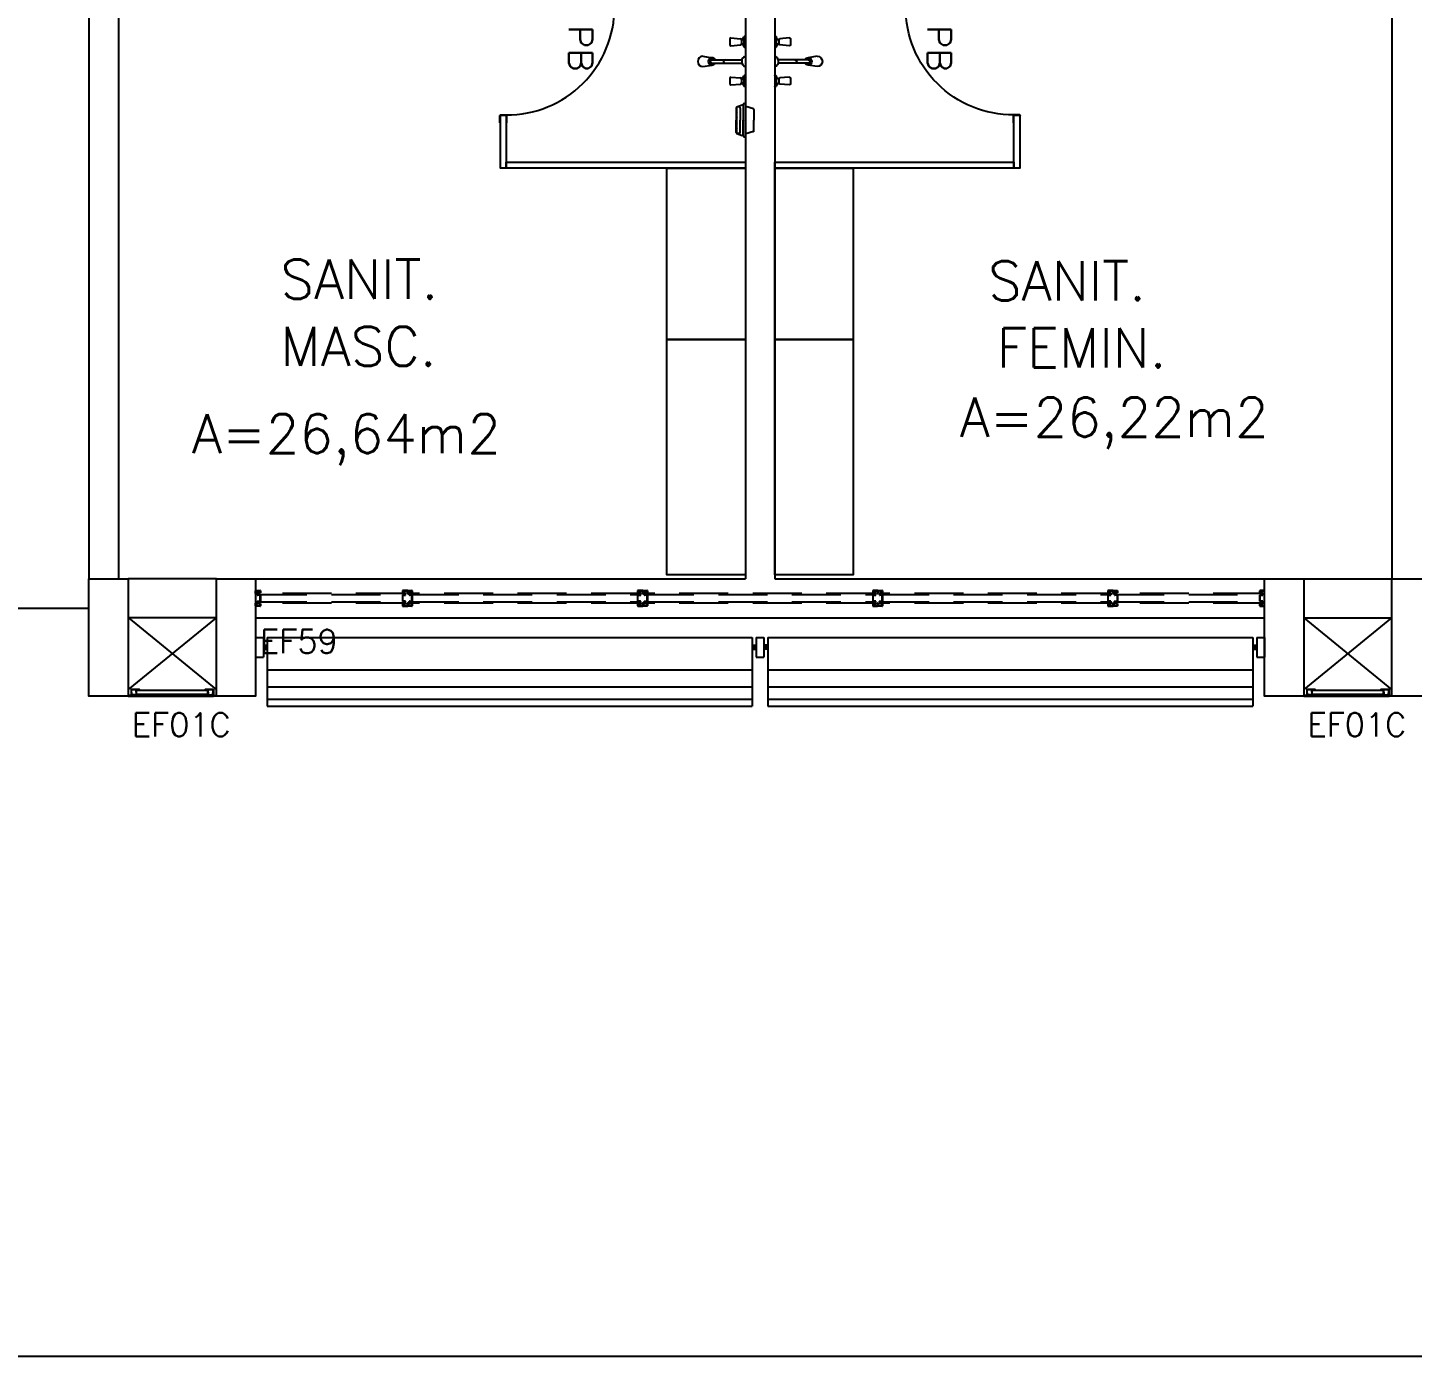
# Model space of a CAD drawing. Header units: millimetres. Extents: x 2046 to 2564, y 885 to 1120.
# Drawn here: x 2343.75 to 2350.81, y 945.88 to 952.66 of the extents above; entities that cross this region are included whole.
import ezdxf

# ---------------------------------------------------------------- set-up
doc = ezdxf.new("R2010")
doc.units = ezdxf.units.MM
doc.header["$LTSCALE"] = 10
doc.linetypes.add('HIDDEN', pattern=[0.375, 0.25, -0.125])
for name, color, linetype in [('AR-ALV', 2, 'Continuous'), ('AR-BRISES', 2, 'Continuous'), ('AR-CALÇADA', 1, 'Continuous'), ('AR-DIVISÓRIAS', 2, 'Continuous'), ('AR-ESQ', 1, 'Continuous'), ('AR-ESTC', 3, 'Continuous'), ('AR-LOUÇAS', 1, 'Continuous'), ('AR-PISO2', 1, 'Continuous'), ('AR-PORTA', 1, 'Continuous'), ('AR-SHAFT', 1, 'Continuous'), ('BGR- VISTA', 12, 'Continuous'), ('BR-LINHAS', 1, 'Continuous'), ('BR-MONTANTE', 242, 'Continuous'), ('BR-PAINEL', 1, 'Continuous'), ('BR-SUPORTE', 1, 'Continuous'), ('DT-ESQ-PERFIL CADEIRA-C', 2, 'Continuous'), ('DT-ESQ-PERFIL CADEIRA-V', 1, 'Continuous'), ('DT-ESQ-VENEZIANA-C', 1, 'Continuous'), ('DT-ESQ-VENEZIANA-V', 1, 'Continuous'), ('DT-ESQ-VIDRO-PROJ', 1, 'HIDDEN'), ('DT-TXTESQ', 2, 'Continuous'), ('DT-TXTMOD', 1, 'Continuous'), ('DV- VISTA', 2, 'Continuous'), ('DV-TEXTO', 2, 'Continuous'), ('mov', 1, 'Continuous'), ('PM-TXT', 2, 'Continuous'), ('pm1', 2, 'Continuous'), ('pm2', 1, 'Continuous'), ('TEXTO', 2, 'Continuous'), ('WC1', 1, 'Continuous'), ('WC2', 1, 'Continuous'), ('Área', 2, 'Continuous')]:
    doc.layers.add(name, color=color, linetype=linetype)
doc.styles.add('S10', font='simplex.shx', dxfattribs={"height": 0.1})
doc.styles.add('S12', font='simplex.shx', dxfattribs={"width": 1.1, "height": 0.12})
doc.styles.add('UNB-100', font='simplex.shx', dxfattribs={"height": 0.2})

# ---------------------------------------------------------------- blocks, each defined once
blk = doc.blocks.new('DV4')
at = {"layer": 'DV- VISTA'}
blk.add_lwpolyline([(0.03, 0), (0.03, -1.22), (0, -1.22), (0, 0)], close=True, dxfattribs=at)
at = {"layer": 'DV-TEXTO', "style": 'S12'}
for tag, p, flags in [('ACABAMENTO', (0.3815, -0.3084), 3), ('CANTONEIRA', (0.5815, -0.3084), 3), ('DIVISÓRIA', (-0.0185, -0.3084), 2), ('TAMANHO', (0.1815, -0.3084), 3)]:
    blk.add_attdef(tag, p, '', height=0.12, rotation=90, dxfattribs=dict(at, flags=flags))
blk = doc.blocks.new('pb55-gr-01p')
at = {"layer": 'mov'}
blk.add_arc((0.0015, 0.0172), 0.55, 359.7335, 90, dxfattribs=at)
at = {"layer": 'pm1'}
blk.add_lwpolyline([(0.0315, 0.5673), (0.0315, 0.0172), (0.0015, 0.0172), (0.0015, 0.5673)], close=True, dxfattribs=at)
at = {"layer": 'pm2'}
for p, q in [((-0.0385, 0.0172), (-0.0008, 0.0172)), ((-0.0385, 0.0158), (-0.0385, 0.0172)), ((-0.0008, 0.0158), (-0.0385, 0.0158)), ((0, 0.015), (0, -0.015)), ((0.0015, -0.0152), (0.0015, 0.015)), ((0.5515, -0.0152), (0.5515, 0.015)), ((0.553, 0.015), (0.553, -0.015)), ((0.5915, 0.0172), (0.5537, 0.0172)), ((0.5537, 0.0158), (0.5915, 0.0158)), ((0.5915, 0.0158), (0.5915, 0.0172)), ((-0.001, -0.016), (-0.0385, -0.016)), ((-0.0385, -0.0175), (-0.0385, -0.016)), ((-0.0385, -0.0175), (-0.0008, -0.0175)), ((0.5915, -0.0175), (0.5537, -0.0175)), ((0.554, -0.016), (0.5915, -0.016)), ((0.5915, -0.0175), (0.5915, -0.016))]:
    blk.add_line(p, q, dxfattribs=at)
for centre, radius, start, end in [((-0.0008, 0.015), 0.00225, 0, 90), ((-0.0008, 0.015), 0.00075, 0, 90), ((0.5537, 0.015), 0.00225, 90, 180), ((0.5537, 0.015), 0.00075, 90, 180), ((-0.001, -0.015), 0.001, 270, 0), ((-0.0008, -0.0152), 0.00225, 270, 0), ((0.5537, -0.0152), 0.00225, 180, 270), ((0.554, -0.015), 0.001, 180, 270)]:
    blk.add_arc(centre, radius, start, end, dxfattribs=at)
at = {"layer": 'PM-TXT', "style": 'S12', "width": 1.1}
blk.add_attdef('PM', (0.0929, 0.3347), '', height=0.12, dxfattribs=at)
at = {"layer": 'PM-TXT', "style": 'S12', "width": 1.1, "flags": 1}
for tag, p in [('LARGURA', (0.0929, 0.1347)), ('GRANITO', (0.0929, -0.0653)), ('VISOR', (0.0929, -0.2653)), ('FERRAGEM', (0.0929, -0.4653))]:
    blk.add_attdef(tag, p, '', height=0.12, dxfattribs=at)
blk = doc.blocks.new('CHVR-01P')
at = {"layer": 'WC1'}
for p, q in [((-0.08, 0.114), (-0.08, 0.086)), ((-0.074, 0.12), (-0.0254, 0.1155)), ((-0.074, 0.08), (-0.0254, 0.0845)), ((-0.02, 0.1096), (-0.0176, 0.1096)), ((-0.02, 0.0904), (-0.0176, 0.0904)), ((-0.0139, 0.1119), (-0.0077, 0.1257)), ((-0.0139, 0.0881), (-0.0077, 0.0743)), ((-0.0015, 0.129), (-0.0052, 0.1279)), ((-0.0015, 0.071), (-0.0052, 0.0721)), ((-0.2165, 0.0264), (-0.1704, 0.0189)), ((-0.1704, 0.0088), (-0.1537, 0.0088)), ((-0.1537, 0.0088), (-0.0176, 0.0088)), ((-0.0176, 0.0088), (-0.0133, 0.0174)), ((-0.0131, 0.0178), (-0.0132, 0.0176)), ((-0.0126, 0.0182), (-0.0088, 0.0206)), ((-0.0088, 0.0222), (-0.0088, 0.0206)), ((-0.0068, 0.0242), (0, 0.0242)), ((-0.2165, -0.0264), (-0.1704, -0.0189)), ((-0.1704, -0.0088), (-0.1537, -0.0088)), ((-0.1537, -0.0088), (-0.0176, -0.0088)), ((-0.0176, -0.0088), (-0.0133, -0.0174)), ((-0.0131, -0.0178), (-0.0132, -0.0176)), ((-0.0126, -0.0182), (-0.0088, -0.0206)), ((-0.0088, -0.0206), (-0.0088, -0.0222)), ((-0.0068, -0.0242), (0, -0.0242)), ((-0.08, -0.086), (-0.08, -0.114)), ((-0.074, -0.08), (-0.0254, -0.0845)), ((-0.074, -0.12), (-0.0254, -0.1155)), ((-0.02, -0.0904), (-0.0176, -0.0904)), ((-0.02, -0.1096), (-0.0176, -0.1096)), ((-0.0139, -0.0881), (-0.0077, -0.0743)), ((-0.0139, -0.1119), (-0.0077, -0.1257)), ((-0.0015, -0.071), (-0.0052, -0.0721)), ((-0.0015, -0.129), (-0.0052, -0.1279))]:
    blk.add_line(p, q, dxfattribs=at)
for centre, radius, start, end in [((-0.074, 0.114), 0.006, 90, 180), ((-0.074, 0.086), 0.006, 180, 270), ((-0.026, 0.1096), 0.006, 0, 84.40066), ((-0.026, 0.0904), 0.006, 275.59934, 0), ((-0.0176, 0.1136), 0.004, 270, 335.61273), ((-0.0176, 0.0864), 0.004, 24.38727, 90), ((-0.004, 0.1241), 0.004, 107.53034, 155.61273), ((-0.004, 0.0759), 0.004, 204.38727, 252.46966), ((-0.001, 0.1282), 0.001, 0, 122.00538), ((-0.001, 0.0718), 0.001, 237.99462, 0), ((-0.2165, 0), 0.0264, 90, 270), ((-0.1704, 0), 0.0189, 90, 270), ((-0.1704, 0), 0.0088, 90, 270), ((-0.1704, 0), 0.0189, 27.71775, 90), ((-0.0115, 0.0165), 0.002, 122.78059, 153.43495), ((-0.0068, 0.0222), 0.002, 90, 180), ((0, 0.07), 0.000002, 180, 270), ((-0.1704, 0), 0.0189, 270, 332.28225), ((-0.0115, -0.0165), 0.002, 206.56505, 237.21941), ((-0.0068, -0.0222), 0.002, 180, 270), ((-0.074, -0.086), 0.006, 90, 180), ((-0.074, -0.114), 0.006, 180, 270), ((-0.026, -0.0904), 0.006, 0, 84.40066), ((-0.026, -0.1096), 0.006, 275.59934, 0), ((-0.0176, -0.0864), 0.004, 270, 335.61273), ((-0.0176, -0.1136), 0.004, 24.38727, 90), ((-0.004, -0.0759), 0.004, 107.53034, 155.61273), ((-0.004, -0.1241), 0.004, 204.38727, 252.46966), ((-0.001, -0.0718), 0.001, 0, 122.00538), ((-0.001, -0.1282), 0.001, 237.99462, 0), ((0, -0.13), 0.000002, 180, 270)]:
    blk.add_arc(centre, radius, start, end, dxfattribs=at)
at = {"layer": 'WC2'}
for p, q in [((-0.02, 0.1096), (-0.02, 0.0904)), ((-0.0077, 0.1257), (-0.0077, 0.0743)), ((-0.0176, 0.0088), (-0.0176, -0.0088)), ((-0.02, -0.0904), (-0.02, -0.1096)), ((-0.0077, -0.0743), (-0.0077, -0.1257))]:
    blk.add_line(p, q, dxfattribs=at)
for centre, radius, start, end in [((-0.1704, 0), 0.0132, 41.81031, 318.18969), ((-0.1031, 0), 0.0088, 90, 270)]:
    blk.add_arc(centre, radius, start, end, dxfattribs=at)
blk = doc.blocks.new('DV9')
at = {"layer": 'DV- VISTA'}
blk.add_lwpolyline([(0.27, -0.03), (0, -0.03), (0, 0), (0.27, 0)], close=True, dxfattribs=at)
at = {"layer": 'DV-TEXTO', "style": 'S12'}
for tag, p, flags in [('DIVISÓRIA', (0.0161, 0.0342), 2), ('TAMANHO', (0.0161, -0.1658), 3), ('ACABAMENTO', (0.0161, -0.3658), 3), ('CANTONEIRA', (0.0161, -0.5658), 3)]:
    blk.add_attdef(tag, p, '', height=0.12, dxfattribs=dict(at, flags=flags))
blk = doc.blocks.new('BGR17')
at = {"layer": 'BGR- VISTA'}
blk.add_lwpolyline([(0, 0.875), (0, 0), (-0.4, 0), (-0.4, 0.875)], close=True, dxfattribs=at)
blk = doc.blocks.new('BGR18')
at = {"layer": 'BGR- VISTA'}
blk.add_lwpolyline([(0, 0.875), (0, -0.325), (-0.4, -0.325), (-0.4, 0.875)], close=True, dxfattribs=at)
blk = doc.blocks.new('EF59-P')
at = {"layer": 'DT-ESQ-VIDRO-PROJ', "ltscale": 0.1}
for points in [[(0.025, -0.1285), (0.025, -0.1385, -0.414214), (0.0235, -0.14), (0.0015, -0.14, -0.414214), (0, -0.1385), (0, -0.125), (0.0015, -0.125), (0.0015, -0.138, 0.414214), (0.002, -0.1385), (0.023, -0.1385, 0.414214), (0.0235, -0.138), (0.0235, -0.1285), (0.0105, -0.1285, -0.414214), (0.009, -0.127), (0.009, -0.117, -0.414214), (0.0105, -0.1155), (0.0235, -0.1155), (0.0235, -0.0845), (0.0105, -0.0845, -0.414214), (0.009, -0.083), (0.009, -0.073, -0.414214), (0.0105, -0.0715), (0.0235, -0.0715), (0.0235, -0.062, 0.414214), (0.023, -0.0615), (0.002, -0.0615, 0.414214), (0.0015, -0.062), (0.0015, -0.075), (0, -0.075), (0, -0.0615, -0.414214), (0.0015, -0.06), (0.0235, -0.06, -0.414214), (0.025, -0.0615), (0.025, -0.0715, -0.414214), (0.0235, -0.073), (0.0105, -0.073), (0.0105, -0.083), (0.0235, -0.083), (0.0235, -0.083, -0.414214), (0.025, -0.0845), (0.025, -0.1155, -0.414214), (0.0235, -0.117), (0.0235, -0.117), (0.0105, -0.117), (0.0105, -0.127), (0.0235, -0.127, -0.414214)], [(0.75, -0.1285), (0.75, -0.1385, 0.414214), (0.7515, -0.14), (0.7735, -0.14, 0.414214), (0.775, -0.1385), (0.775, -0.125), (0.7735, -0.125), (0.7735, -0.138, -0.414214), (0.773, -0.1385), (0.752, -0.1385, -0.414214), (0.7515, -0.138), (0.7515, -0.1285), (0.7645, -0.1285, 0.414214), (0.766, -0.127), (0.766, -0.117, 0.414214), (0.7645, -0.1155), (0.7515, -0.1155), (0.7515, -0.0845), (0.7645, -0.0845, 0.414214), (0.766, -0.083), (0.766, -0.073, 0.414214), (0.7645, -0.0715), (0.7515, -0.0715), (0.7515, -0.062, -0.414214), (0.752, -0.0615), (0.773, -0.0615, -0.414214), (0.7735, -0.062), (0.7735, -0.075), (0.775, -0.075), (0.775, -0.0615, 0.414214), (0.7735, -0.06), (0.7515, -0.06, 0.414214), (0.75, -0.0615), (0.75, -0.0715, 0.414214), (0.7515, -0.073), (0.7645, -0.073), (0.7645, -0.083), (0.7515, -0.083), (0.7515, -0.083, 0.414214), (0.75, -0.0845), (0.75, -0.1155, 0.414214), (0.7515, -0.117), (0.7515, -0.117), (0.7645, -0.117), (0.7645, -0.127), (0.7515, -0.127, 0.414214)], [(0.8, -0.1285), (0.8, -0.1385, -0.414214), (0.7985, -0.14), (0.7765, -0.14, -0.414214), (0.775, -0.1385), (0.775, -0.125), (0.7765, -0.125), (0.7765, -0.138, 0.414214), (0.777, -0.1385), (0.798, -0.1385, 0.414214), (0.7985, -0.138), (0.7985, -0.1285), (0.7855, -0.1285, -0.414214), (0.784, -0.127), (0.784, -0.117, -0.414214), (0.7855, -0.1155), (0.7985, -0.1155), (0.7985, -0.0845), (0.7855, -0.0845, -0.414214), (0.784, -0.083), (0.784, -0.073, -0.414214), (0.7855, -0.0715), (0.7985, -0.0715), (0.7985, -0.062, 0.414214), (0.798, -0.0615), (0.777, -0.0615, 0.414214), (0.7765, -0.062), (0.7765, -0.075), (0.775, -0.075), (0.775, -0.0615, -0.414214), (0.7765, -0.06), (0.7985, -0.06, -0.414214), (0.8, -0.0615), (0.8, -0.0715, -0.414214), (0.7985, -0.073), (0.7855, -0.073), (0.7855, -0.083), (0.7985, -0.083), (0.7985, -0.083, -0.414214), (0.8, -0.0845), (0.8, -0.1155, -0.414214), (0.7985, -0.117), (0.7985, -0.117), (0.7855, -0.117), (0.7855, -0.127), (0.7985, -0.127, -0.414214)], [(1.95, -0.1285), (1.95, -0.1385, 0.414214), (1.9515, -0.14), (1.9735, -0.14, 0.414214), (1.975, -0.1385), (1.975, -0.125), (1.9735, -0.125), (1.9735, -0.138, -0.414214), (1.973, -0.1385), (1.952, -0.1385, -0.414214), (1.9515, -0.138), (1.9515, -0.1285), (1.9645, -0.1285, 0.414214), (1.966, -0.127), (1.966, -0.117, 0.414214), (1.9645, -0.1155), (1.9515, -0.1155), (1.9515, -0.0845), (1.9645, -0.0845, 0.414214), (1.966, -0.083), (1.966, -0.073, 0.414214), (1.9645, -0.0715), (1.9515, -0.0715), (1.9515, -0.062, -0.414214), (1.952, -0.0615), (1.973, -0.0615, -0.414214), (1.9735, -0.062), (1.9735, -0.075), (1.975, -0.075), (1.975, -0.0615, 0.414214), (1.9735, -0.06), (1.9515, -0.06, 0.414214), (1.95, -0.0615), (1.95, -0.0715, 0.414214), (1.9515, -0.073), (1.9645, -0.073), (1.9645, -0.083), (1.9515, -0.083), (1.9515, -0.083, 0.414214), (1.95, -0.0845), (1.95, -0.1155, 0.414214), (1.9515, -0.117), (1.9515, -0.117), (1.9645, -0.117), (1.9645, -0.127), (1.9515, -0.127, 0.414214)], [(2, -0.1285), (2, -0.1385, -0.414214), (1.9985, -0.14), (1.9765, -0.14, -0.414214), (1.975, -0.1385), (1.975, -0.125), (1.9765, -0.125), (1.9765, -0.138, 0.414214), (1.977, -0.1385), (1.998, -0.1385, 0.414214), (1.9985, -0.138), (1.9985, -0.1285), (1.9855, -0.1285, -0.414214), (1.984, -0.127), (1.984, -0.117, -0.414214), (1.9855, -0.1155), (1.9985, -0.1155), (1.9985, -0.0845), (1.9855, -0.0845, -0.414214), (1.984, -0.083), (1.984, -0.073, -0.414214), (1.9855, -0.0715), (1.9985, -0.0715), (1.9985, -0.062, 0.414214), (1.998, -0.0615), (1.977, -0.0615, 0.414214), (1.9765, -0.062), (1.9765, -0.075), (1.975, -0.075), (1.975, -0.0615, -0.414214), (1.9765, -0.06), (1.9985, -0.06, -0.414214), (2, -0.0615), (2, -0.0715, -0.414214), (1.9985, -0.073), (1.9855, -0.073), (1.9855, -0.083), (1.9985, -0.083), (1.9985, -0.083, -0.414214), (2, -0.0845), (2, -0.1155, -0.414214), (1.9985, -0.117), (1.9985, -0.117), (1.9855, -0.117), (1.9855, -0.127), (1.9985, -0.127, -0.414214)], [(3.15, -0.1285), (3.15, -0.1385, 0.414214), (3.1515, -0.14), (3.1735, -0.14, 0.414214), (3.175, -0.1385), (3.175, -0.125), (3.1735, -0.125), (3.1735, -0.138, -0.414214), (3.173, -0.1385), (3.152, -0.1385, -0.414214), (3.1515, -0.138), (3.1515, -0.1285), (3.1645, -0.1285, 0.414214), (3.166, -0.127), (3.166, -0.117, 0.414214), (3.1645, -0.1155), (3.1515, -0.1155), (3.1515, -0.0845), (3.1645, -0.0845, 0.414214), (3.166, -0.083), (3.166, -0.073, 0.414214), (3.1645, -0.0715), (3.1515, -0.0715), (3.1515, -0.062, -0.414214), (3.152, -0.0615), (3.173, -0.0615, -0.414214), (3.1735, -0.062), (3.1735, -0.075), (3.175, -0.075), (3.175, -0.0615, 0.414214), (3.1735, -0.06), (3.1515, -0.06, 0.414214), (3.15, -0.0615), (3.15, -0.0715, 0.414214), (3.1515, -0.073), (3.1645, -0.073), (3.1645, -0.083), (3.1515, -0.083), (3.1515, -0.083, 0.414214), (3.15, -0.0845), (3.15, -0.1155, 0.414214), (3.1515, -0.117), (3.1515, -0.117), (3.1645, -0.117), (3.1645, -0.127), (3.1515, -0.127, 0.414214)], [(3.2, -0.1285), (3.2, -0.1385, -0.414214), (3.1985, -0.14), (3.1765, -0.14, -0.414214), (3.175, -0.1385), (3.175, -0.125), (3.1765, -0.125), (3.1765, -0.138, 0.414214), (3.177, -0.1385), (3.198, -0.1385, 0.414214), (3.1985, -0.138), (3.1985, -0.1285), (3.1855, -0.1285, -0.414214), (3.184, -0.127), (3.184, -0.117, -0.414214), (3.1855, -0.1155), (3.1985, -0.1155), (3.1985, -0.0845), (3.1855, -0.0845, -0.414214), (3.184, -0.083), (3.184, -0.073, -0.414214), (3.1855, -0.0715), (3.1985, -0.0715), (3.1985, -0.062, 0.414214), (3.198, -0.0615), (3.177, -0.0615, 0.414214), (3.1765, -0.062), (3.1765, -0.075), (3.175, -0.075), (3.175, -0.0615, -0.414214), (3.1765, -0.06), (3.1985, -0.06, -0.414214), (3.2, -0.0615), (3.2, -0.0715, -0.414214), (3.1985, -0.073), (3.1855, -0.073), (3.1855, -0.083), (3.1985, -0.083), (3.1985, -0.083, -0.414214), (3.2, -0.0845), (3.2, -0.1155, -0.414214), (3.1985, -0.117), (3.1985, -0.117), (3.1855, -0.117), (3.1855, -0.127), (3.1985, -0.127, -0.414214)], [(4.35, -0.1285), (4.35, -0.1385, 0.414214), (4.3515, -0.14), (4.3735, -0.14, 0.414214), (4.375, -0.1385), (4.375, -0.125), (4.3735, -0.125), (4.3735, -0.138, -0.414214), (4.373, -0.1385), (4.352, -0.1385, -0.414214), (4.3515, -0.138), (4.3515, -0.1285), (4.3645, -0.1285, 0.414214), (4.366, -0.127), (4.366, -0.117, 0.414214), (4.3645, -0.1155), (4.3515, -0.1155), (4.3515, -0.0845), (4.3645, -0.0845, 0.414214), (4.366, -0.083), (4.366, -0.073, 0.414214), (4.3645, -0.0715), (4.3515, -0.0715), (4.3515, -0.062, -0.414214), (4.352, -0.0615), (4.373, -0.0615, -0.414214), (4.3735, -0.062), (4.3735, -0.075), (4.375, -0.075), (4.375, -0.0615, 0.414214), (4.3735, -0.06), (4.3515, -0.06, 0.414214), (4.35, -0.0615), (4.35, -0.0715, 0.414214), (4.3515, -0.073), (4.3645, -0.073), (4.3645, -0.083), (4.3515, -0.083), (4.3515, -0.083, 0.414214), (4.35, -0.0845), (4.35, -0.1155, 0.414214), (4.3515, -0.117), (4.3515, -0.117), (4.3645, -0.117), (4.3645, -0.127), (4.3515, -0.127, 0.414214)], [(4.4, -0.1285), (4.4, -0.1385, -0.414214), (4.3985, -0.14), (4.3765, -0.14, -0.414214), (4.375, -0.1385), (4.375, -0.125), (4.3765, -0.125), (4.3765, -0.138, 0.414214), (4.377, -0.1385), (4.398, -0.1385, 0.414214), (4.3985, -0.138), (4.3985, -0.1285), (4.3855, -0.1285, -0.414214), (4.384, -0.127), (4.384, -0.117, -0.414214), (4.3855, -0.1155), (4.3985, -0.1155), (4.3985, -0.0845), (4.3855, -0.0845, -0.414214), (4.384, -0.083), (4.384, -0.073, -0.414214), (4.3855, -0.0715), (4.3985, -0.0715), (4.3985, -0.062, 0.414214), (4.398, -0.0615), (4.377, -0.0615, 0.414214), (4.3765, -0.062), (4.3765, -0.075), (4.375, -0.075), (4.375, -0.0615, -0.414214), (4.3765, -0.06), (4.3985, -0.06, -0.414214), (4.4, -0.0615), (4.4, -0.0715, -0.414214), (4.3985, -0.073), (4.3855, -0.073), (4.3855, -0.083), (4.3985, -0.083), (4.3985, -0.083, -0.414214), (4.4, -0.0845), (4.4, -0.1155, -0.414214), (4.3985, -0.117), (4.3985, -0.117), (4.3855, -0.117), (4.3855, -0.127), (4.3985, -0.127, -0.414214)], [(5.125, -0.1285), (5.125, -0.1385, 0.414214), (5.1265, -0.14), (5.1485, -0.14, 0.414214), (5.15, -0.1385), (5.15, -0.125), (5.1485, -0.125), (5.1485, -0.138, -0.414214), (5.148, -0.1385), (5.127, -0.1385, -0.414214), (5.1265, -0.138), (5.1265, -0.1285), (5.1395, -0.1285, 0.414214), (5.141, -0.127), (5.141, -0.117, 0.414214), (5.1395, -0.1155), (5.1265, -0.1155), (5.1265, -0.0845), (5.1395, -0.0845, 0.414214), (5.141, -0.083), (5.141, -0.073, 0.414214), (5.1395, -0.0715), (5.1265, -0.0715), (5.1265, -0.062, -0.414214), (5.127, -0.0615), (5.148, -0.0615, -0.414214), (5.1485, -0.062), (5.1485, -0.075), (5.15, -0.075), (5.15, -0.0615, 0.414214), (5.1485, -0.06), (5.1265, -0.06, 0.414214), (5.125, -0.0615), (5.125, -0.0715, 0.414214), (5.1265, -0.073), (5.1395, -0.073), (5.1395, -0.083), (5.1265, -0.083), (5.1265, -0.083, 0.414214), (5.125, -0.0845), (5.125, -0.1155, 0.414214), (5.1265, -0.117), (5.1265, -0.117), (5.1395, -0.117), (5.1395, -0.127), (5.1265, -0.127, 0.414214)]]:
    blk.add_lwpolyline(points, format="xyb", close=True, dxfattribs=at)
for points in [[(0.7625, -0.081), (0.7625, -0.075), (0.0125, -0.075), (0.0125, -0.081)], [(0.7625, -0.119), (0.7625, -0.125), (0.0125, -0.125), (0.0125, -0.119)], [(1.9625, -0.081), (1.9625, -0.075), (0.7875, -0.075), (0.7875, -0.081)], [(1.9625, -0.119), (1.9625, -0.125), (0.7875, -0.125), (0.7875, -0.119)], [(3.1625, -0.081), (3.1625, -0.075), (1.9875, -0.075), (1.9875, -0.081)], [(3.1625, -0.119), (3.1625, -0.125), (1.9875, -0.125), (1.9875, -0.119)], [(4.3625, -0.081), (4.3625, -0.075), (3.1875, -0.075), (3.1875, -0.081)], [(4.3625, -0.119), (4.3625, -0.125), (3.1875, -0.125), (3.1875, -0.119)], [(5.1375, -0.081), (5.1375, -0.075), (4.3875, -0.075), (4.3875, -0.081)], [(5.1375, -0.119), (5.1375, -0.125), (4.3875, -0.125), (4.3875, -0.119)]]:
    blk.add_lwpolyline(points, close=True, dxfattribs=at)
at = {"layer": 'DT-TXTESQ', "ltscale": 0.1, "style": 'S12'}
blk.add_text('EF59', height=0.12, dxfattribs=at).set_placement((0.0235, -0.38))
at = {"layer": 'DT-TXTMOD', "ltscale": 0.1, "style": 'S10', "flags": 3}
for tag, p in [('M01', (0.025, -0.28)), ('M02', (0.3253, -0.28)), ('M03', (0.627, -0.28)), ('M04', (0.9288, -0.28)), ('M05', (1.2306, -0.28)), ('M06', (1.5323, -0.28)), ('M07', (1.8341, -0.28)), ('M08', (2.1359, -0.28)), ('M09', (2.4376, -0.28)), ('M10', (2.7394, -0.28)), ('M11', (3.0412, -0.28)), ('M12', (3.3429, -0.28)), ('M13', (3.6447, -0.28)), ('M14', (3.9464, -0.28)), ('M15', (4.2482, -0.28)), ('M16', (4.55, -0.28)), ('M17', (4.8517, -0.28))]:
    blk.add_attdef(tag, p, '', height=0.1, dxfattribs=at)
blk = doc.blocks.new('BR-MODULO1')
at = {"layer": 'BR-LINHAS'}
for p, q in [((0.06, -0.2648), (2.535, -0.2648)), ((2.615, -0.2648), (5.09, -0.2648)), ((0.06, -0.3524), (2.535, -0.3524)), ((2.615, -0.3524), (5.09, -0.3524)), ((0.06, -0.4147), (2.535, -0.4147)), ((2.615, -0.4147), (5.09, -0.4147))]:
    blk.add_line(p, q, dxfattribs=at)
at = {"layer": 'BR-MONTANTE'}
for p, q in [((0, -0.1), (0, -0.2)), ((0, -0.1), (0.04, -0.1)), ((0.04, -0.1), (0.04, -0.2)), ((2.5547, -0.1), (2.5947, -0.1)), ((2.5547, -0.1), (2.5547, -0.2)), ((2.5947, -0.1), (2.5947, -0.2)), ((5.11, -0.1), (5.11, -0.2)), ((5.11, -0.1), (5.15, -0.1)), ((5.15, -0.1), (5.15, -0.2)), ((0, -0.2), (0.04, -0.2)), ((2.5547, -0.2), (2.5947, -0.2)), ((5.11, -0.2), (5.15, -0.2))]:
    blk.add_line(p, q, dxfattribs=at)
at = {"layer": 'BR-PAINEL'}
for p, q in [((0.06, -0.1), (2.535, -0.1)), ((0.06, -0.1), (0.06, -0.45)), ((2.535, -0.1), (2.535, -0.45)), ((2.615, -0.1), (2.615, -0.45)), ((2.615, -0.1), (5.09, -0.1)), ((5.09, -0.1), (5.09, -0.45)), ((0.06, -0.45), (2.535, -0.45)), ((2.615, -0.45), (5.09, -0.45))]:
    blk.add_line(p, q, dxfattribs=at)
at = {"layer": 'BR-SUPORTE'}
for p, q in [((0.04, -0.14), (0.06, -0.14)), ((0.05, -0.14), (0.05, -0.16)), ((2.5347, -0.14), (2.5547, -0.14)), ((2.5447, -0.14), (2.5447, -0.16)), ((2.6147, -0.14), (2.5947, -0.14)), ((2.6047, -0.14), (2.6047, -0.16)), ((5.09, -0.14), (5.11, -0.14)), ((5.1, -0.14), (5.1, -0.16)), ((0.04, -0.16), (0.06, -0.16)), ((2.5347, -0.16), (2.5547, -0.16)), ((2.6147, -0.16), (2.5947, -0.16)), ((5.09, -0.16), (5.11, -0.16))]:
    blk.add_line(p, q, dxfattribs=at)
blk = doc.blocks.new('EF01C-P')
at = {"layer": 'DT-ESQ-PERFIL CADEIRA-C', "ltscale": 0.1}
for points in [[(0.01, 0.0015), (0.01, 0.003), (0.0015, 0.003, 1), (0.0015, 0), (0.015, 0, 0.414214), (0.0165, 0.0015), (0.0165, 0.0335), (0.043, 0.0335)], [(0.043, 0.0065), (0.018, 0.0065), (0.018, 0.0165), (0.0165, 0.0165), (0.0165, 0.0065, 0.414214), (0.018, 0.005), (0.043, 0.005), (0.0565, 0.005, 1), (0.0565, 0.008), (0.043, 0.008), (0.043, 0.02), (0.043, 0.032), (0.0565, 0.032, 1), (0.0565, 0.035), (0.043, 0.035), (0.0165, 0.035, 0.414214), (0.015, 0.0335), (0.015, 0.0015), (0.0015, 0.0015)], [(0.0415, 0.02), (0.0415, 0.032, -0.414214), (0.043, 0.0335), (0.0565, 0.0335)], [(0.0415, 0.02), (0.0415, 0.008, 0.414214), (0.043, 0.0065), (0.0565, 0.0065)], [(0.407, 0.0065), (0.432, 0.0065), (0.432, 0.0165), (0.4335, 0.0165), (0.4335, 0.0065, -0.414214), (0.432, 0.005), (0.407, 0.005), (0.3935, 0.005, -1), (0.3935, 0.008), (0.407, 0.008), (0.407, 0.02), (0.407, 0.032), (0.3935, 0.032, -1), (0.3935, 0.035), (0.407, 0.035), (0.4335, 0.035, -0.414214), (0.435, 0.0335), (0.435, 0.0015), (0.4485, 0.0015)], [(0.4085, 0.02), (0.4085, 0.032, 0.414214), (0.407, 0.0335), (0.3935, 0.0335)], [(0.4085, 0.02), (0.4085, 0.008, -0.414214), (0.407, 0.0065), (0.3935, 0.0065)], [(0.44, 0.0015), (0.44, 0.003), (0.4485, 0.003, -1), (0.4485, 0), (0.435, 0, -0.414214), (0.4335, 0.0015), (0.4335, 0.0335), (0.407, 0.0335)]]:
    blk.add_lwpolyline(points, format="xyb", dxfattribs=at)
at = {"layer": 'DT-ESQ-PERFIL CADEIRA-V', "ltscale": 0.1}
blk.add_line((0.015, 0), (0.435, 0), dxfattribs=at)
at = {"layer": 'DT-ESQ-VENEZIANA-C', "ltscale": 0.1}
for p, q in [((0.043, 0.0105), (0.407, 0.0105)), ((0.043, 0.009), (0.407, 0.009))]:
    blk.add_line(p, q, dxfattribs=at)
at = {"layer": 'DT-ESQ-VENEZIANA-V', "ltscale": 0.1}
blk.add_line((0.043, 0.031), (0.407, 0.031), dxfattribs=at)
at = {"layer": 'DT-TXTESQ', "ltscale": 0.1, "style": 'S12'}
blk.add_text('EF01C', height=0.12, dxfattribs=at).set_placement((0.0192, -0.205))
at = {"layer": 'DT-TXTMOD', "ltscale": 0.1, "style": 'S10', "flags": 3}
blk.add_attdef('EF01C', (0.0208, -0.14), '', height=0.1, dxfattribs=at)
blk = doc.blocks.new('SBNT-01p')
at = {"layer": 'WC1', "linetype": 'Continuous', "ltscale": 2.5}
for p, q in [((-0.0581, 0.0418), (-0.0694, 0.0022)), ((-0.0552, 0.044), (0, 0.044)), ((0.0552, 0.044), (0, 0.044)), ((0.0581, 0.0418), (0.0694, 0.0022)), ((-0.0851, -0.006), (-0.0851, -0.004)), ((-0.0811, 0), (-0.0723, 0)), ((-0.0791, -0.012), (0, -0.012)), ((-0.0684, -0.043), (-0.0777, -0.016)), ((-0.0723, 0), (0, 0)), ((-0.0682, -0.0311), (-0.0674, -0.0415)), ((-0.0628, -0.047), (0, -0.047)), ((-0.0607, -0.026), (0, -0.026)), ((0.0723, 0), (0, 0)), ((0.0791, -0.012), (0, -0.012)), ((0.0607, -0.026), (0, -0.026)), ((0.0628, -0.047), (0, -0.047)), ((0.0682, -0.0311), (0.0674, -0.0415)), ((0.0684, -0.043), (0.0777, -0.016)), ((0.0811, 0), (0.0723, 0)), ((0.0851, -0.006), (0.0851, -0.004))]:
    blk.add_line(p, q, dxfattribs=at)
for centre, radius, start, end in [((-0.081, -0.004), 0.00401, 90.14277, 180), ((-0.0723, 0.003), 0.00299, 269.90052, 344.09249), ((-0.0552, 0.041), 0.00301, 90.15512, 164.14809), ((0.0552, 0.041), 0.00301, 15.80184, 89.84353), ((0.0723, 0.003), 0.003, 195.95719, 270.10081), ((-0.0791, -0.006), 0.006, 178.18283, 270.06494), ((-0.0853, -0.0186), 0.008, 19.03324, 63.68855), ((-0.0628, -0.041), 0.00599, 198.91508, 270.04577), ((-0.0642, -0.0307), 0.004, 111.84648, 186.44163), ((-0.0614, -0.041), 0.006, 184.23444, 269.97999), ((-0.0607, -0.0395), 0.0135, 90.13804, 111.90153), ((0.0607, -0.0395), 0.0135, 68.22346, 89.96981), ((0.0614, -0.041), 0.006, 270.01994, 355.70054), ((0.0628, -0.041), 0.00599, 269.95051, 341.05876), ((0.0642, -0.0307), 0.004, 353.51216, 68.14317), ((0.0853, -0.0186), 0.008, 116.31925, 161.03931), ((0.0791, -0.006), 0.006, 269.93506, 1.81717), ((0.081, -0.004), 0.00401, 360, 89.85364)]:
    blk.add_arc(centre, radius, start, end, dxfattribs=at)
at = {"layer": 'WC2', "linetype": 'Continuous', "ltscale": 2.5}
for centre, radius, start, end in [((-0.056, -0.093), 0.05, 76.49719, 101.99206), ((-0.042, -0.0348), 0.00987, 256.36803, 283.73428), ((-0.028, -0.093), 0.05, 76.49729, 103.48195), ((-0.014, -0.0348), 0.00987, 256.36803, 283.73428), ((0.0001, -0.0935), 0.0506, 90.16045, 103.50852), ((-0.0001, -0.0935), 0.0506, 76.53389, 89.88023), ((0.014, -0.0348), 0.00987, 256.36803, 283.73428), ((0.028, -0.093), 0.05, 76.49729, 103.48195), ((0.042, -0.0348), 0.00987, 256.36803, 283.73428), ((0.056, -0.0931), 0.0501, 77.87599, 103.46124)]:
    blk.add_arc(centre, radius, start, end, dxfattribs=at)

msp = doc.modelspace()

# ---------------------------------------------------------------- linework, layer by layer
at = {"layer": 'AR-ALV'}
for p, q in [((2344.0609, 965.3024), (2344.0609, 949.8524)), ((2344.2109, 958.1774), (2344.2109, 949.8524)), ((2350.7109, 958.1774), (2350.7109, 949.8524)), ((2347.4109, 956.9024), (2347.4109, 949.8524)), ((2347.5609, 956.9024), (2347.5609, 949.8524)), ((2344.7109, 949.8524), (2344.2609, 949.8524)), ((2344.9109, 949.8524), (2347.4109, 949.8524)), ((2347.5609, 949.8524), (2350.0609, 949.8524)), ((2350.2609, 949.8524), (2350.7109, 949.8524)), ((2344.7109, 949.6524), (2344.2609, 949.6524)), ((2344.9109, 949.6524), (2350.0609, 949.6524)), ((2350.2609, 949.6524), (2350.7109, 949.6524))]:
    msp.add_line(p, q, dxfattribs=at)
at = {"layer": 'AR-CALÇADA'}
msp.add_line((2327.3423, 945.8836), (2361.0609, 945.8836), dxfattribs=at)
at = {"layer": 'AR-ESTC'}
for points in [[(2344.0609, 949.8524), (2344.2609, 949.8524), (2344.2609, 949.2524), (2344.0609, 949.2524)], [(2344.7109, 949.8524), (2344.9109, 949.8524), (2344.9109, 949.2524), (2344.7109, 949.2524)], [(2350.0609, 949.8524), (2350.2609, 949.8524), (2350.2609, 949.2524), (2350.0609, 949.2524)], [(2350.7109, 949.8524), (2350.9109, 949.8524), (2350.9109, 949.2524), (2350.7109, 949.2524)]]:
    msp.add_lwpolyline(points, close=True, dxfattribs=at)
at = {"layer": 'AR-PISO2'}
msp.add_line((2338.9109, 949.7024), (2344.0609, 949.7024), dxfattribs=at)
at = {"layer": 'AR-SHAFT'}
for p, q in [((2344.2624, 949.2874), (2344.7109, 949.6524)), ((2344.2624, 949.6524), (2344.7094, 949.2874)), ((2350.2609, 949.6524), (2350.7094, 949.2874)), ((2350.2624, 949.2874), (2350.7109, 949.6524))]:
    msp.add_line(p, q, dxfattribs=at)

# ---------------------------------------------------------------- block references
at = {"layer": 'AR-BRISES'}
msp.add_blockref('BR-MODULO1', (2344.9109, 949.6524), dxfattribs=at)
at = {"layer": 'AR-DIVISÓRIAS'}
for name, p, rotation in [('DV9', (2346.1609, 951.9474), 90), ('DV9', (2348.8109, 952.2174), 270), ('DV4', (2347.4109, 951.9774), 270), ('DV4', (2348.7809, 951.9774), 270)]:
    msp.add_blockref(name, p, dxfattribs=dict(at, rotation=rotation))
at = {"layer": 'AR-ESQ'}
for name, p in [('EF59-P', (2344.9109, 949.8524)), ('EF01C-P', (2344.2609, 949.2524)), ('EF01C-P', (2350.2609, 949.2524))]:
    msp.add_blockref(name, p, dxfattribs=at)
at = {"layer": 'AR-LOUÇAS', "rotation": 270}
msp.add_blockref('SBNT-01p', (2347.4109, 952.1923), dxfattribs=at)
at = {"layer": 'AR-PORTA', "rotation": 270}
msp.add_blockref('pb55-gr-01p', (2346.1759, 952.7704), dxfattribs=at).add_auto_attribs({'PM': 'PB'})
at = {"layer": 'AR-PORTA'}
ref = msp.add_blockref('pb55-gr-01p', (2348.7959, 952.7704), dxfattribs=dict(at, xscale=-1, rotation=90))
ref.add_attrib('PM', 'PB', (2348.3412, 952.6775), dxfattribs={"layer": 'PM-TXT', "height": 0.12, "rotation": 270, "style": 'S12', "width": 1.1})
at = {"layer": 'BGR- VISTA'}
for name, p in [('BGR17', (2347.4109, 951.0724)), ('BGR17', (2347.9609, 951.0724)), ('BGR18', (2347.4109, 950.1974)), ('BGR18', (2347.9609, 950.1974))]:
    msp.add_blockref(name, p, dxfattribs=at)
at = {"layer": 'WC1'}
msp.add_blockref('CHVR-01P', (2347.4109, 952.4923), dxfattribs=at)
at = {"layer": 'WC1', "xscale": -1, "rotation": 6.591927004251374e-09}
msp.add_blockref('CHVR-01P', (2347.5609, 952.4923), dxfattribs=at)

# ---------------------------------------------------------------- texts
at = {"layer": 'TEXTO', "style": 'UNB-100'}
for s, p in [('SANIT.', (2345.0378, 951.2805)), ('SANIT.', (2348.6495, 951.2724)), ('MASC.', (2345.0378, 950.9382)), ('FEMIN.', (2348.6945, 950.9301))]:
    msp.add_text(s, height=0.2, dxfattribs=at).set_placement(p)
at = {"layer": 'Área', "style": 'UNB-100'}
for s, p in [('A=26,22m2', (2348.5048, 950.5768)), ('A=26,64m2', (2344.5861, 950.4928))]:
    msp.add_text(s, height=0.2, dxfattribs=at).set_placement(p)

doc.saveas('drawing.dxf')
